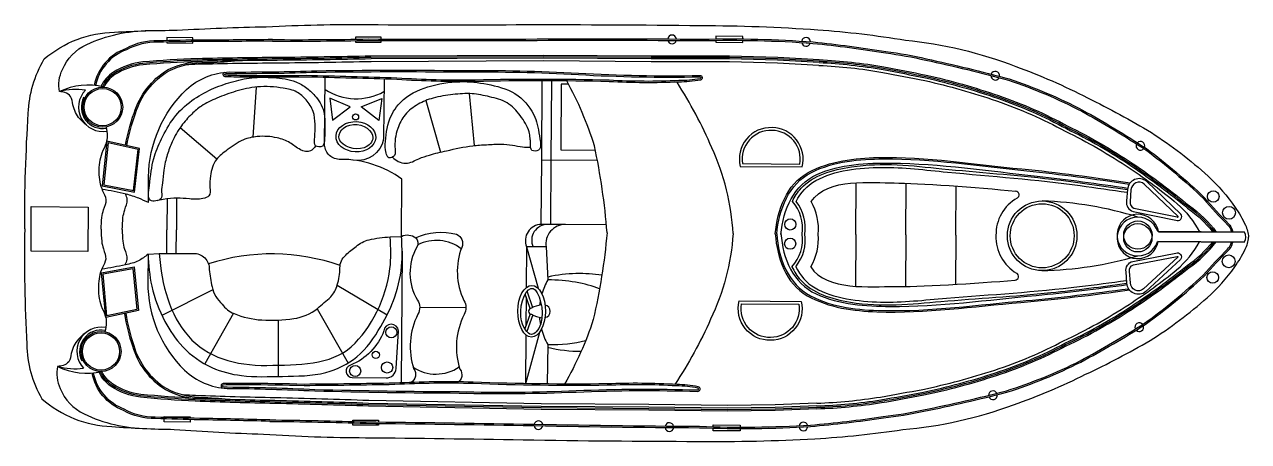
# Model space of a CAD drawing. Header units: metres. Extents: x 305916 to 307553, y 1943168 to 1944979.
# Drawn here: x 306491.4 to 306558.1, y 1944505.4 to 1944528.1 of the extents above; entities that cross this region are included whole.
import ezdxf

# ---------------------------------------------------------------- set-up
doc = ezdxf.new("R2010")
doc.units = ezdxf.units.M

msp = doc.modelspace()

# ---------------------------------------------------------------- linework, layer by layer
at = {"color": 32, "true_color": 0xcd6928}
for p, q in [((306519.575, 1944520.77), (306519.605, 1944525.077)), ((306520.09, 1944520.766), (306520.12, 1944525.075)), ((306504.003, 1944524.733), (306503.827, 1944522.008)), ((306515.623, 1944524.379), (306515.891, 1944521.55)), ((306494.671, 1944524.131), (306494.602, 1944524.165)), ((306513.249, 1944523.997), (306514.047, 1944521.189)), ((306499.871, 1944522.535), (306501.864, 1944520.824)), ((306536.693, 1944516.709), (306536.712, 1944519.528)), ((306539.42, 1944516.691), (306539.44, 1944519.501)), ((306542.147, 1944516.672), (306542.166, 1944519.365)), ((306499.156, 1944518.655), (306499.144, 1944516.969)), ((306499.675, 1944518.69), (306499.663, 1944516.965)), ((306499.136, 1944515.678), (306499.144, 1944516.969)), ((306499.654, 1944515.678), (306499.663, 1944516.965)), ((306536.693, 1944516.709), (306536.673, 1944513.891)), ((306539.42, 1944516.691), (306539.401, 1944513.88)), ((306542.147, 1944516.672), (306542.129, 1944513.979)), ((306511.962, 1944515.811), (306511.912, 1944508.637)), ((306518.74, 1944516.038), (306518.725, 1944513.825)), ((306519.81, 1944516.031), (306518.74, 1944516.038)), ((306518.74, 1944516.038), (306519.375, 1944513.784)), ((306501.649, 1944513.692), (306498.873, 1944512.299)), ((306508.428, 1944513.961), (306511.149, 1944512.339)), ((306519.094, 1944512.725), (306518.779, 1944513.618)), ((306518.95, 1944512.674), (306518.671, 1944513.461)), ((306518.722, 1944513.319), (306518.711, 1944511.752)), ((306502.764, 1944512.421), (306501.21, 1944509.664)), ((306507.332, 1944512.666), (306509.021, 1944509.715)), ((306512.922, 1944512.758), (306515.444, 1944512.74)), ((306518.948, 1944512.394), (306518.647, 1944511.581)), ((306519.092, 1944512.34), (306518.755, 1944511.43)), ((306505.213, 1944512.048), (306505.213, 1944508.986)), ((306519.445, 1944511.376), (306518.689, 1944508.592)), ((306518.707, 1944511.246), (306518.689, 1944508.592)), ((306494.572, 1944509.87), (306494.503, 1944509.836))]:
    msp.add_line(p, q, dxfattribs=at)
for points in [[(306491.395, 1944517.022, -0.01736), (306491.589, 1944523.305, -0.12634), (306492.456, 1944526.262, -0.172899), (306496.286, 1944527.721, -0.013884), (306499.694, 1944527.827, -0.008973), (306504.559, 1944528.021, -0.01509), (306510.127, 1944528.134, 0.002245), (306518.711, 1944528.133, -0.003342), (306528.24, 1944528.085, -0.016984), (306534.615, 1944527.851, -0.024546), (306539.398, 1944527.286, -0.067942), (306545.406, 1944525.856, -0.033948), (306549.319, 1944524.144, -0.022001), (306552.806, 1944522.256, -0.042872), (306555.891, 1944519.883, -0.059514), (306557.367, 1944518.182, -0.046364), (306557.924, 1944517.218, -0.104882), (306558.096, 1944516.562, -0.104882)], [(306493.291, 1944524.486, -0.164393), (306493.449, 1944525.682, -0.188684), (306494.772, 1944527.054, -0.10758), (306498.187, 1944527.808)], [(306504.896, 1944527.318, -0.002942), (306501.079, 1944527.289, 0.002013), (306498.648, 1944527.254, 0.130442), (306496.915, 1944526.834, 0.261246), (306495.171, 1944524.82, 0.209197)], [(306504.897, 1944527.241, -0.002941), (306501.08, 1944527.212, 0.002014), (306498.648, 1944527.177, 0.130992), (306496.946, 1944526.764, 0.261832), (306495.246, 1944524.805, 0.261832)], [(306504.895, 1944527.241, 0.006424), (306510.148, 1944527.275, 0.002217), (306518.715, 1944527.273, -0.003368), (306528.317, 1944527.263, -0.024633), (306534.358, 1944527.114, -0.015038), (306538.321, 1944526.593, -0.025461), (306540.512, 1944526.2, -0.013839), (306545.019, 1944525.103, -0.040238), (306549.012, 1944523.415, -0.016715), (306552.491, 1944521.324, -0.029693), (306555.648, 1944518.661, 0.015234), (306556.966, 1944517.22, -0.134036), (306557.135, 1944516.949, -0.024879), (306557.17, 1944516.837, -0.024879)], [(306504.896, 1944527.318, 0.006425), (306510.147, 1944527.351, 0.002217), (306518.715, 1944527.35, -0.003368), (306528.317, 1944527.339, -0.024633), (306534.364, 1944527.19, -0.015037), (306538.332, 1944526.669, -0.025439), (306540.528, 1944526.275, -0.013843), (306545.041, 1944525.177, -0.040266), (306549.049, 1944523.483, -0.016729), (306552.535, 1944521.387, -0.029739), (306555.704, 1944518.714, 0.01525), (306557.02, 1944517.275, -0.132389), (306557.207, 1944516.973, -0.028442), (306557.249, 1944516.836, -0.028442)], [(306534.699, 1944526.222), (306532.435, 1944526.346), (306529.813, 1944526.418), (306525.542, 1944526.42), (306519.675, 1944526.461), (306510.267, 1944526.418, -0.002601), (306505.158, 1944526.341, 0.004411), (306500.815, 1944526.279, 0.013009), (306497.829, 1944526.099, 0.113396), (306496.23, 1944525.542, 0.146005), (306495.55, 1944524.766, 1.595219)], [(306534.695, 1944526.145), (306532.432, 1944526.269), (306529.812, 1944526.341), (306525.541, 1944526.343), (306519.675, 1944526.384), (306510.268, 1944526.341, -0.002601), (306505.159, 1944526.264, 0.004411), (306500.817, 1944526.203, 0.013003), (306497.836, 1944526.022, 0.113337), (306496.271, 1944525.477, 0.144821), (306495.628, 1944524.748, 0.138987)], [(306534.691, 1944526.069), (306532.429, 1944526.192), (306529.811, 1944526.264), (306525.541, 1944526.267), (306519.675, 1944526.307), (306510.269, 1944526.264, -0.002601), (306505.159, 1944526.188, 0.00441), (306500.819, 1944526.126, 0.012997), (306497.844, 1944525.946, 0.113276), (306496.312, 1944525.412, 0.142458), (306495.704, 1944524.73, 0.142458)], [(306496.888, 1944521.562, -0.043195), (306497.351, 1944523.319, -0.183415), (306499.178, 1944525.664, -0.094511), (306500.792, 1944526.125)], [(306496.963, 1944521.545, -0.043334), (306497.424, 1944523.295, -0.18333), (306499.215, 1944525.597, -0.123985), (306501.314, 1944526.064, 0.015377), (306502.831, 1944526.164)], [(306498.132, 1944518.449), (306498.142, 1944519.841, -0.202722), (306500.213, 1944524.603, -0.178768), (306502.549, 1944525.555, 0.010028), (306507.323, 1944525.624, -0.005356), (306515.201, 1944525.635, -0.016605), (306521.572, 1944525.492, 0.018921), (306528.182, 1944525.366, -0.925873), (306528.219, 1944525.11, -0.041202), (306527.043, 1944525.006, -0.024461), (306523.252, 1944525.026, 0.012888), (306515.95, 1944525.033, -0.019359), (306511.677, 1944525.146, 0.002375), (306506.734, 1944525.279, -0.006386), (306503.587, 1944525.275, -0.013656), (306502.326, 1944525.299, -0.862706), (306502.301, 1944525.539, 0.648089)], [(306534.682, 1944525.916), (306532.422, 1944526.039), (306529.809, 1944526.111), (306525.54, 1944526.113), (306519.675, 1944526.154), (306510.271, 1944526.111, -0.002601), (306505.161, 1944526.034, 0.00441), (306500.823, 1944525.972, 0.002867), (306500.168, 1944525.946, 0.002867)], [(306534.685, 1944525.915, -0.031581), (306538.158, 1944525.534, -0.00492), (306540.458, 1944525.085, -0.028426), (306544.367, 1944523.981, -0.042959), (306548.099, 1944522.337, -0.035411), (306551.637, 1944520.304, -0.028829), (306554.203, 1944518.388, -0.092336), (306555.425, 1944516.849, -0.080328)], [(306534.692, 1944526.069, -0.031588), (306538.185, 1944525.685, -0.004924), (306540.49, 1944525.235, -0.028433), (306544.417, 1944524.127, -0.042917), (306548.17, 1944522.473, -0.035379), (306551.723, 1944520.431, -0.02413), (306554.778, 1944518.147, -0.075408), (306556.146, 1944516.844, -0.075408)], [(306534.695, 1944526.145, -0.031592), (306538.199, 1944525.761, -0.004926), (306540.506, 1944525.31, -0.028436), (306544.441, 1944524.199, -0.042895), (306548.205, 1944522.542, -0.035363), (306551.766, 1944520.495, -0.024111), (306554.824, 1944518.208, -0.077658), (306556.243, 1944516.843, -0.077658)], [(306534.699, 1944526.222, -0.031596), (306538.212, 1944525.836, -0.004928), (306540.522, 1944525.385, -0.02844), (306544.466, 1944524.272, -0.042875), (306548.24, 1944522.61, -0.035347), (306551.809, 1944520.559, -0.024093), (306554.871, 1944518.269, -0.079837), (306556.34, 1944516.843)], [(306502.316, 1944525.463, -0.016488), (306502.55, 1944525.479, 0.010023), (306507.325, 1944525.548, -0.005356), (306515.201, 1944525.558, -0.016607), (306521.568, 1944525.415, 0.018921), (306528.184, 1944525.29, 0.01143), (306528.187, 1944525.29, -0.913283), (306528.203, 1944525.185, -0.041174), (306527.041, 1944525.083, -0.024478), (306523.255, 1944525.103, 0.012889), (306515.948, 1944525.11, -0.019362), (306511.681, 1944525.222, 0.002377), (306506.734, 1944525.356, -0.006391), (306503.587, 1944525.352, -0.013664), (306502.329, 1944525.376, 0.000701), (306502.329, 1944525.376, -0.819976), (306502.316, 1944525.463, -0.819976)], [(306511.932, 1944516.608), (306511.954, 1944519.724, 0.158322), (306508.605, 1944520.801, -0.417676), (306507.74, 1944521.581), (306507.766, 1944525.255)], [(306510.977, 1944525.167), (306510.954, 1944521.9, -0.406088), (306509.319, 1944520.759)], [(306523.134, 1944516.803, 0.033687), (306522.446, 1944521.539, 0.051879), (306520.935, 1944525.069, 1.92312)], [(306530, 1944516.756, 0.096403), (306528.841, 1944521.432, 0.040538), (306526.948, 1944525.002, 1.92312)], [(306530.392, 1944520.414), (306533.769, 1944520.391, 0.483063), (306532.13, 1944522.527, 0.50024), (306530.392, 1944520.414, 0.418424)], [(306551.498, 1944519.152), (306551.449, 1944518.536, 0.382221), (306551.803, 1944517.962), (306554.143, 1944517.486, 0.786544), (306554.412, 1944517.819), (306552.545, 1944519.6, 0.616464), (306551.498, 1944519.152, 3.844907)], [(306491.395, 1944517.022, 0.01736), (306491.502, 1944510.738, 0.12634), (306492.328, 1944507.769, 0.172899), (306496.137, 1944506.257, 0.013884), (306499.544, 1944506.104, 0.008973), (306504.406, 1944505.843, 0.01509), (306509.971, 1944505.653, -0.002245), (306518.555, 1944505.536, 0.003342), (306528.083, 1944505.451, 0.016984), (306534.462, 1944505.597, 0.024546), (306539.251, 1944506.096, 0.067942), (306545.279, 1944507.443, 0.033948), (306549.215, 1944509.102, 0.022001), (306552.728, 1944510.941, 0.042872), (306555.846, 1944513.271, 0.059514), (306557.344, 1944514.951, 0.046364), (306557.915, 1944515.908, 0.104882), (306558.096, 1944516.562, 0.104882)], [(306519.898, 1944517.259), (306519.551, 1944517.261, 0.516839), (306518.74, 1944516.038, 0.282905)], [(306520.861, 1944517.252), (306519.898, 1944517.259, 0.545737), (306519.1, 1944516.036, 0.282905)], [(306523.079, 1944517.237), (306520.861, 1944517.252, 0.462925), (306519.81, 1944516.031), (306519.906, 1944514.24)], [(306498.113, 1944515.636), (306498.725, 1944515.679), (306500.577, 1944515.676, -0.448043), (306501.453, 1944514.803, 0.025561), (306501.603, 1944513.86, 0.15676), (306502.159, 1944512.915, 0.144288), (306502.802, 1944512.405, 0.079427), (306504.316, 1944512.058, 0.054179), (306506.058, 1944512.13, 0.127294), (306507.354, 1944512.683, -0.025195), (306508.078, 1944513.309, 0.112656), (306508.43, 1944513.969, 0.061652), (306508.577, 1944514.891, -0.222278), (306508.891, 1944515.591, -0.049109), (306509.456, 1944516.064, -0.09997), (306510.159, 1944516.425, -0.045992), (306511.319, 1944516.578), (306511.932, 1944516.608)], [(306504.752, 1944506.542, -0.006425), (306510.002, 1944506.435, -0.002217), (306518.569, 1944506.318, 0.003368), (306528.171, 1944506.196, 0.024633), (306534.22, 1944506.262, 0.015037), (306538.194, 1944506.728, 0.025439), (306540.396, 1944507.092, 0.013843), (306544.924, 1944508.127, 0.040266), (306548.954, 1944509.766, 0.016729), (306552.469, 1944511.814, 0.029739), (306555.674, 1944514.443, -0.01525), (306557.01, 1944515.863, 0.132389), (306557.202, 1944516.162, 0.028442), (306557.245, 1944516.299, 0.028442)], [(306504.753, 1944506.618, -0.006424), (306510.004, 1944506.512, -0.002217), (306518.571, 1944506.395, 0.003368), (306528.172, 1944506.273, 0.024633), (306534.214, 1944506.338, 0.015038), (306538.184, 1944506.804, 0.025461), (306540.38, 1944507.167, 0.013839), (306544.902, 1944508.201, 0.040238), (306548.918, 1944509.834, 0.016715), (306552.426, 1944511.877, 0.029693), (306555.619, 1944514.496, -0.015234), (306556.957, 1944515.918, 0.134036), (306557.129, 1944516.187, 0.024879), (306557.166, 1944516.299, 0.024879)], [(306511.932, 1944516.608, -0.291269), (306512.711, 1944516.527, -0.299867), (306512.773, 1944516.028, 0.273478), (306512.802, 1944513.137, -0.28657), (306512.822, 1944512.371, 0.198759), (306512.596, 1944509.39, -0.45148), (306512.454, 1944508.658, -1.463971)], [(306512.699, 1944516.537, -0.164009), (306514.921, 1944516.731, -0.407559), (306515.216, 1944516.011, 0.20466), (306515.324, 1944513.12, -0.28657), (306515.344, 1944512.354, 0.198759), (306515.118, 1944509.373, -0.45148), (306514.976, 1944508.641, -1.463971)], [(306523.134, 1944516.803, -0.033687), (306522.38, 1944512.077, -0.051879), (306520.82, 1944508.568, -1.92312)], [(306530, 1944516.756, -0.096403), (306528.776, 1944512.095, -0.040538), (306526.834, 1944508.552, -1.92312)], [(306534.558, 1944507.532, 0.031581), (306538.036, 1944507.865, 0.00492), (306540.342, 1944508.283, 0.028426), (306544.266, 1944509.332, 0.042959), (306548.02, 1944510.925, 0.035411), (306551.586, 1944512.909, 0.028829), (306554.178, 1944514.789, 0.092336), (306555.421, 1944516.311, 0.080328)], [(306534.563, 1944507.379, 0.031588), (306538.061, 1944507.714, 0.004924), (306540.372, 1944508.133, 0.028433), (306544.313, 1944509.186, 0.042917), (306548.089, 1944510.788, 0.035379), (306551.67, 1944512.78, 0.02413), (306554.756, 1944515.023, 0.075408), (306556.142, 1944516.306, 0.075408)], [(306534.565, 1944507.302, 0.031592), (306538.074, 1944507.638, 0.004926), (306540.387, 1944508.057, 0.028436), (306544.337, 1944509.113, 0.042895), (306548.123, 1944510.719, 0.035363), (306551.712, 1944512.716, 0.024111), (306554.802, 1944514.961, 0.077658), (306556.24, 1944516.306, 0.077658)], [(306534.568, 1944507.225, 0.031596), (306538.086, 1944507.562, 0.004928), (306540.402, 1944507.982, 0.02844), (306544.361, 1944509.04, 0.042875), (306548.157, 1944510.65, 0.035347), (306551.754, 1944512.652, 0.024093), (306554.848, 1944514.899, 0.079837), (306556.336, 1944516.305)], [(306498.113, 1944515.636), (306498.102, 1944514.111, 0.202722), (306500.107, 1944509.32, 0.178768), (306502.43, 1944508.336, -0.010028), (306507.203, 1944508.201, 0.005356), (306515.08, 1944508.082, 0.016605), (306521.452, 1944508.137, -0.018921), (306528.063, 1944508.171, 0.925873), (306528.103, 1944508.427, 0.041202), (306526.929, 1944508.547, 0.024461), (306523.139, 1944508.58, -0.012888), (306515.837, 1944508.673, 0.019359), (306511.563, 1944508.62, -0.002375), (306506.618, 1944508.555, 0.006386), (306503.472, 1944508.602, 0.013656), (306502.21, 1944508.595, 0.862706), (306502.182, 1944508.356, -0.648089)], [(306551.463, 1944514.063), (306551.423, 1944514.679, -0.382221), (306551.784, 1944515.248), (306554.13, 1944515.692, -0.786544), (306554.395, 1944515.355), (306552.503, 1944513.6, -0.616464), (306551.463, 1944514.063, -3.844907)], [(306530.341, 1944513.092), (306533.718, 1944513.069, -0.483063), (306532.051, 1944510.955, -0.50024), (306530.341, 1944513.092, -0.418424)], [(306496.825, 1944512.407, 0.043195), (306497.263, 1944510.644, 0.183415), (306499.058, 1944508.274, 0.094511), (306500.665, 1944507.791)], [(306496.9, 1944512.423, 0.043334), (306497.336, 1944510.667, 0.18333), (306499.096, 1944508.341, 0.123985), (306501.188, 1944507.844, -0.015377), (306502.704, 1944507.724)], [(306493.188, 1944509.533, 0.164393), (306493.329, 1944508.335, 0.188684), (306494.634, 1944506.945, 0.10758), (306498.037, 1944506.144)], [(306504.752, 1944506.542, 0.002942), (306500.936, 1944506.623, -0.002013), (306498.506, 1944506.691, -0.130442), (306496.779, 1944507.136, -0.261246), (306495.063, 1944509.173, -0.209197)], [(306504.754, 1944506.618, 0.002941), (306500.938, 1944506.7, -0.002014), (306498.507, 1944506.768, -0.130992), (306496.811, 1944507.205, -0.261832), (306495.138, 1944509.187, -0.261832)], [(306534.568, 1944507.225), (306532.302, 1944507.133), (306529.68, 1944507.097), (306525.408, 1944507.154), (306519.542, 1944507.194), (306510.135, 1944507.367, 0.002601), (306505.028, 1944507.514, -0.004411), (306500.686, 1944507.636, -0.013009), (306497.703, 1944507.858, -0.113396), (306496.112, 1944508.437, -0.146005), (306495.443, 1944509.223, -1.595219)], [(306534.565, 1944507.302), (306532.3, 1944507.21), (306529.68, 1944507.174), (306525.409, 1944507.23), (306519.543, 1944507.271), (306510.137, 1944507.444, 0.002601), (306505.03, 1944507.591, -0.004411), (306500.689, 1944507.713, -0.013003), (306497.711, 1944507.935, -0.113337), (306496.154, 1944508.501, -0.144821), (306495.521, 1944509.239, -0.138987)], [(306534.561, 1944507.379), (306532.298, 1944507.287), (306529.68, 1944507.251), (306525.41, 1944507.307), (306519.544, 1944507.348), (306510.139, 1944507.521, 0.002601), (306505.031, 1944507.668, -0.00441), (306500.692, 1944507.79, -0.012997), (306497.72, 1944508.011, -0.113276), (306496.195, 1944508.565, -0.142458), (306495.597, 1944509.256, -0.142458)], [(306502.198, 1944508.432, 0.016488), (306502.432, 1944508.413, -0.010023), (306507.206, 1944508.278, 0.005356), (306515.081, 1944508.159, 0.016607), (306521.449, 1944508.213, -0.018921), (306528.066, 1944508.248, -0.01143), (306528.069, 1944508.248, 0.913283), (306528.087, 1944508.352, 0.041174), (306526.926, 1944508.47, 0.024478), (306523.141, 1944508.503, -0.012889), (306515.834, 1944508.596, 0.019362), (306511.566, 1944508.543, -0.002377), (306506.618, 1944508.478, 0.006391), (306503.471, 1944508.525, 0.013664), (306502.213, 1944508.519, -0.000701), (306502.213, 1944508.519, 0.819976), (306502.198, 1944508.432, 0.819976)], [(306534.555, 1944507.532), (306532.294, 1944507.44), (306529.679, 1944507.404), (306525.412, 1944507.461), (306519.546, 1944507.501), (306510.143, 1944507.674, 0.002601), (306505.035, 1944507.821, -0.00441), (306500.699, 1944507.943, -0.002867), (306500.044, 1944507.978, -0.002867)]]:
    msp.add_lwpolyline(points, format="xyb", dxfattribs=at)
for points in [[(306499.139, 1944527.186), (306499.139, 1944527.134), (306500.554, 1944527.124), (306500.554, 1944527.206)], [(306500.555, 1944527.283), (306500.556, 1944527.421), (306499.141, 1944527.431), (306499.14, 1944527.263)], [(306509.421, 1944527.262), (306509.421, 1944527.184), (306510.819, 1944527.175), (306510.82, 1944527.272)], [(306510.82, 1944527.348), (306510.821, 1944527.448), (306509.423, 1944527.457), (306509.422, 1944527.339)], [(306529.064, 1944527.277), (306529.064, 1944527.176), (306530.527, 1944527.166), (306530.527, 1944527.277)], [(306530.528, 1944527.354), (306530.529, 1944527.487), (306529.066, 1944527.497), (306529.065, 1944527.353)], [(306521.031, 1944524.894), (306520.631, 1944524.896), (306520.607, 1944521.312), (306522.497, 1944521.299)], [(306519.551, 1944517.261), (306519.575, 1944520.77), (306522.606, 1944520.749)], [(306520.066, 1944517.257), (306520.09, 1944520.766)], [(306557.867, 1944516.294), (306553.14, 1944516.327)], [(306557.871, 1944516.832), (306553.144, 1944516.865)], [(306553.177, 1944516.327), (306557.867, 1944516.294)], [(306553.181, 1944516.864), (306557.871, 1944516.832)], [(306519.907, 1944510.716), (306519.865, 1944508.575)], [(306500.412, 1944506.636), (306500.411, 1944506.498), (306498.996, 1944506.508), (306498.998, 1944506.676)], [(306498.998, 1944506.753), (306498.998, 1944506.805), (306500.413, 1944506.795), (306500.412, 1944506.713)], [(306510.676, 1944506.429), (306510.675, 1944506.33), (306509.277, 1944506.339), (306509.278, 1944506.458)], [(306509.278, 1944506.535), (306509.279, 1944506.612), (306510.677, 1944506.603), (306510.676, 1944506.506)], [(306528.919, 1944506.249), (306528.92, 1944506.35), (306530.383, 1944506.339), (306530.382, 1944506.228)], [(306530.381, 1944506.151), (306530.38, 1944506.018), (306528.918, 1944506.028), (306528.919, 1944506.172)]]:
    msp.add_lwpolyline(points, dxfattribs=at)
for points in [[(306509.136, 1944523.656), (306508.016, 1944524.135), (306508.162, 1944522.925)], [(306509.73, 1944523.652), (306510.858, 1944524.115), (306510.695, 1944522.908)], [(306495.617, 1944519.36), (306497.384, 1944519.017), (306497.652, 1944521.388), (306495.874, 1944521.793)], [(306495.701, 1944519.422), (306497.317, 1944519.108), (306497.568, 1944521.329), (306495.941, 1944521.699)], [(306491.752, 1944518.228), (306494.853, 1944518.207), (306494.836, 1944515.791), (306491.736, 1944515.812)], [(306495.584, 1944514.627), (306497.355, 1944514.946), (306497.591, 1944512.571), (306495.808, 1944512.19)], [(306495.667, 1944514.564), (306497.287, 1944514.856), (306497.508, 1944512.631), (306495.876, 1944512.283)]]:
    msp.add_lwpolyline(points, close=True, dxfattribs=at)
for points in [[(306530.517, 1944520.567), (306533.645, 1944520.545, 0.460147), (306532.126, 1944522.374, 0.47706)], [(306551.69, 1944519.139), (306551.64, 1944518.51, 0.383069), (306551.85, 1944518.148), (306554.215, 1944517.667, 0.853636), (306554.264, 1944517.695), (306552.417, 1944519.457, 0.613527)], [(306551.655, 1944514.073), (306551.614, 1944514.702, -0.383069), (306551.829, 1944515.061), (306554.2, 1944515.51, -0.853636), (306554.248, 1944515.481), (306552.377, 1944513.745, -0.613527)], [(306530.465, 1944512.938), (306533.592, 1944512.916, -0.460147), (306532.048, 1944511.109, -0.47706)], [(306511.767, 1944511.467, 0.917705), (306510.972, 1944511.463, -0.209704), (306509.145, 1944509.598, 0.850912), (306509.244, 1944508.925), (306511.085, 1944508.912, 0.435659), (306511.631, 1944509.422)]]:
    msp.add_lwpolyline(points, format="xyb", close=True, dxfattribs=at)
for centre, radius in [((306495.645, 1944523.641), 1.09), ((306495.645, 1944523.641), 1.013), ((306509.43, 1944523.106), 0.163), ((306556.175, 1944518.779), 0.313), ((306546.848, 1944516.639), 1.896), ((306546.848, 1944516.639), 1.896), ((306546.848, 1944516.639), 1.743), ((306546.848, 1944516.639), 1.743), ((306557.033, 1944517.891), 0.349), ((306533.122, 1944517.259), 0.305), ((306552.063, 1944516.529), 0.771), ((306552.064, 1944516.678), 0.771), ((306533.114, 1944516.209), 0.305), ((306557.015, 1944515.247), 0.349), ((306556.144, 1944514.371), 0.313), ((306511.374, 1944511.385), 0.304), ((306495.553, 1944510.346), 1.09), ((306495.553, 1944510.346), 1.013), ((306510.533, 1944510.158), 0.197), ((306511.145, 1944509.472), 0.304), ((306509.405, 1944509.279), 0.304)]:
    msp.add_circle(centre, radius, dxfattribs=at)
for centre, radius, start, end in [((306526.675, 1944527.33), 0.237, 4.6342, 174.73332), ((306526.675, 1944527.33), 0.237, 193.3935, 345.97403), ((306533.976, 1944527.197), 0.237, 0.92366, 171.33025), ((306533.976, 1944527.197), 0.237, 189.98914, 342.26477), ((306544.288, 1944525.353), 0.237, 177.95068, 332.58489), ((306544.288, 1944525.353), 0.237, 351.21995, 159.31562), ((306494.83, 1944521.323), 3.517, 75.59977, 115.93538), ((306494.199, 1944521.088), 3.517, 81.72948, 104.96201), ((306495.645, 1944523.641), 1.32, 135.37669, 280.27829), ((306509.459, 1944527.223), 3.124, 237.07266, 298.96014), ((306495.645, 1944523.641), 1.167, 153.32841, 280.27829), ((306552.209, 1944521.535), 0.237, 153.61434, 321.19676), ((306552.209, 1944521.535), 0.237, 339.83453, 134.97658), ((306545.389, 1944518.871), 0.202, 298.79871, 85.26645), ((306531.643, 1944517.069), 2.146, 350.89256, 42.09968), ((306531.643, 1944517.069), 2.3, 350.89256, 38.64231), ((306531.762, 1944517.032), 2.894, 353.87762, 30.47996), ((306546.611, 1944516.71), 2.281, 119.54333, 181.34445), ((306546.159, 1944498.404), 20.143, 72.93148, 88.00229), ((306552.063, 1944516.529), 1.132, 17.27057, 349.72013), ((306552.064, 1944516.678), 1.132, 9.48807, 341.93763), ((306513.831, 1944514.146), 2.243, 52.80412, 117.00828), ((306531.638, 1944516.419), 2.146, 317.10852, 8.31564), ((306531.638, 1944516.419), 2.3, 320.56589, 8.31564), ((306531.758, 1944516.455), 2.894, 328.72824, 5.33058), ((306546.61, 1944516.572), 2.281, 177.86375, 239.66487), ((306557.5, 1944516.566), 0.456, 323.51146, 35.69674), ((306557.5, 1944516.566), 0.456, 323.51146, 35.69674), ((306504.858, 1944504.49), 11.166, 70.50362, 107.9762), ((306546.411, 1944534.882), 20.143, 271.20591, 286.27672), ((306545.359, 1944514.428), 0.202, 273.94175, 60.4095), ((306522.985, 1944512.478), 3.548, 150.22908, 163.58009), ((306522.985, 1944512.478), 3.548, 169.55321, 173.79312), ((306519.021, 1944512.533), 0.166, 89.6041, 269.6041), ((306519.677, 1944513.42), 1.241, 238.00872, 265.6488), ((306519.665, 1944511.638), 1.241, 95.20662, 121.19949), ((306519.685, 1944512.528), 0.347, 280.4064, 78.75197), ((306519.665, 1944511.638), 1.241, 85.71954, 85.98885), ((306495.553, 1944510.346), 1.32, 78.92991, 223.83151), ((306522.985, 1944512.478), 3.548, 184.50659, 190.84591), ((306519.677, 1944513.42), 1.241, 273.21935, 273.48866), ((306552.141, 1944511.67), 0.237, 38.01144, 205.59386), ((306552.141, 1944511.67), 0.237, 224.23162, 19.37368), ((306495.553, 1944510.346), 1.167, 78.92991, 205.8798), ((306522.985, 1944512.478), 3.548, 195.0383, 209.79411), ((306494.77, 1944512.675), 3.517, 243.27282, 283.60843), ((306494.143, 1944512.918), 3.517, 254.24619, 277.47872), ((306513.811, 1944511.356), 2.243, 236.22855, 304.37604), ((306544.168, 1944507.962), 0.237, 26.62331, 181.25752), ((306544.168, 1944507.962), 0.237, 199.89258, 7.98825), ((306519.393, 1944506.331), 0.237, 185.69944, 352.2019), ((306519.393, 1944506.331), 0.237, 10.82611, 167.07523), ((306526.529, 1944506.228), 0.237, 13.23418, 165.81471), ((306533.831, 1944506.26), 0.237, 16.94343, 169.21906), ((306526.529, 1944506.228), 0.237, 184.47488, 354.574), ((306533.831, 1944506.26), 0.237, 187.87795, 358.28454)]:
    msp.add_arc(centre, radius, start, end, dxfattribs=at)
for centre, major_axis, ratio in [((306509.445, 1944522.03), (1.084, -0.056), 0.758117), ((306519.021, 1944512.533), (-0.01, -1.41), 0.533092)]:
    msp.add_ellipse(centre, major_axis=major_axis, ratio=ratio, dxfattribs=at)
for start_param, end_param in [(0.830012, 1.576846), (4.712389, 5.232342)]:
    msp.add_ellipse((306519.919, 1944512.478), major_axis=(4.143, -0.029), ratio=0.425319, start_param=start_param, end_param=end_param, dxfattribs=at)
for points in [[(306507.246, 1944521.537), (306506.964, 1944521.26), (306506.424, 1944521.323), (306505.847, 1944521.707), (306505.149, 1944521.971), (306504.07, 1944522.039), (306503.309, 1944521.864), (306502.426, 1944521.311), (306501.842, 1944520.796), (306501.516, 1944519.899), (306501.492, 1944519.26), (306501.429, 1944518.821), (306501.108, 1944518.664), (306500.368, 1944518.649), (306498.948, 1944518.619), (306498.238, 1944518.572), (306498.187, 1944519.361), (306498.424, 1944520.839), (306498.851, 1944521.915), (306499.519, 1944523.049), (306500.51, 1944523.999), (306501.569, 1944524.613), (306502.651, 1944525.005), (306503.772, 1944525.237), (306504.972, 1944525.248), (306506.17, 1944525.02), (306506.768, 1944524.677), (306507.27, 1944524.191), (306507.719, 1944523.285), (306507.748, 1944522.68), (306507.741, 1944521.932), (306507.619, 1944521.519), (306507.246, 1944521.537), (306507.191, 1944521.896), (306507.221, 1944522.708), (306507.114, 1944523.404), (306506.727, 1944524.036), (306506.226, 1944524.461), (306505.485, 1944524.675), (306504.075, 1944524.74), (306502.908, 1944524.504), (306501.866, 1944524.131), (306501.023, 1944523.698), (306500.497, 1944523.266), (306499.936, 1944522.627), (306499.43, 1944521.751), (306499.165, 1944521.054), (306498.979, 1944520.216), (306498.895, 1944519.518), (306498.855, 1944519.022), (306498.804, 1944518.648), (306498.596, 1944518.544)], [(306518.943, 1944521.96), (306518.963, 1944521.663), (306519.041, 1944521.289), (306519.393, 1944521.309), (306519.473, 1944521.919), (306519.193, 1944523.105), (306518.282, 1944524.264), (306516.79, 1944524.851), (306515.328, 1944525.029), (306513.58, 1944524.801), (306512.042, 1944524.055), (306511.369, 1944523.177), (306511.053, 1944521.774), (306511.085, 1944521.144), (306511.245, 1944520.89), (306511.547, 1944521.017), (306511.581, 1944521.349), (306511.725, 1944522.472), (306512.127, 1944523.226), (306512.834, 1944523.797), (306513.648, 1944524.134), (306514.731, 1944524.325), (306515.777, 1944524.371), (306516.731, 1944524.203), (306517.684, 1944523.872), (306518.401, 1944523.182), (306518.881, 1944522.296), (306518.943, 1944521.96)], [(306494.76, 1944522.661), (306494.4, 1944522.998), (306494.025, 1944523.769), (306493.893, 1944524.222), (306493.586, 1944524.441), (306493.291, 1944524.486)], [(306495.56, 1944516.994), (306495.599, 1944517.638), (306495.695, 1944518.06), (306495.831, 1944518.613), (306495.657, 1944519.076), (306495.452, 1944520.084), (306495.619, 1944521.159), (306495.852, 1944521.705), (306495.907, 1944522.058), (306495.837, 1944522.568)], [(306511.437, 1944520.921), (306511.751, 1944520.683), (306512.162, 1944520.586), (306512.876, 1944520.834), (306513.447, 1944521.035), (306514.382, 1944521.266), (306515.809, 1944521.541), (306516.569, 1944521.599), (306517.36, 1944521.625), (306517.977, 1944521.573), (306518.531, 1944521.474), (306518.967, 1944521.466)], [(306498.132, 1944518.449), (306497.617, 1944518.679), (306496.922, 1944518.908), (306495.62, 1944519.164)], [(306495.56, 1944516.994), (306495.59, 1944516.349), (306495.68, 1944515.925), (306495.809, 1944515.37), (306495.628, 1944514.91), (306495.409, 1944513.905), (306495.561, 1944512.827), (306495.787, 1944512.279), (306495.837, 1944511.925), (306495.76, 1944511.416)], [(306498.113, 1944515.636), (306498.317, 1944513.896), (306499.034, 1944511.982), (306500.008, 1944510.6), (306501.601, 1944509.467), (306503.2, 1944509.035), (306505.447, 1944508.991), (306507.808, 1944509.199), (306509.499, 1944510.058), (306510.803, 1944511.705), (306511.572, 1944513.327), (306511.951, 1944515.205), (306511.932, 1944516.608)], [(306498.113, 1944515.636), (306497.594, 1944515.28), (306496.895, 1944515.06), (306495.59, 1944514.822)], [(306494.682, 1944511.338), (306494.317, 1944511.006), (306493.932, 1944510.24), (306493.793, 1944509.789), (306493.484, 1944509.574), (306493.188, 1944509.533)]]:
    msp.add_spline(points, degree=3, dxfattribs=at)
for points, knots in [([(306510.375, 1944521.982), (306510.394, 1944522.342), (306509.869, 1944522.74), (306508.756, 1944522.652), (306508.404, 1944522.223), (306508.7, 1944521.503), (306509.401, 1944521.25), (306510.186, 1944521.542), (306510.364, 1944521.764), (306510.375, 1944521.982)], [0, 0, 0, 0, 1.743273, 1.743273, 3.486547, 3.486547, 5.22982, 5.22982, 6.283185, 6.283185, 6.283185, 6.283185]), ([(306532.303, 1944516.74), (306532.423, 1944518.051), (306532.904, 1944519.429), (306535.274, 1944520.723), (306536.667, 1944520.873), (306540.605, 1944520.956), (306543.119, 1944520.531), (306547.685, 1944520.094), (306549.629, 1944519.823), (306551.645, 1944519.521)], [0, 0, 0, 0, 0.0462196, 0.0462196, 0.0924392, 0.0924392, 0.1947325, 0.1947325, 0.2709084, 0.2709084, 0.2709084, 0.2709084]), ([(306532.38, 1944516.733), (306532.503, 1944518.083), (306533.037, 1944519.461), (306535.5, 1944520.707), (306536.926, 1944520.816), (306540.882, 1944520.85), (306543.405, 1944520.437), (306547.857, 1944519.992), (306549.689, 1944519.736), (306551.595, 1944519.451)], [0, 0, 0, 0, 0.0480884, 0.0480884, 0.0961768, 0.0961768, 0.1985377, 0.1985377, 0.2704106, 0.2704106, 0.2704106, 0.2704106]), ([(306532.609, 1944516.712), (306532.734, 1944518.091), (306533.308, 1944519.403), (306535.844, 1944520.548), (306537.303, 1944520.607), (306541.323, 1944520.574), (306543.913, 1944520.174), (306548.222, 1944519.708), (306549.871, 1944519.477), (306551.51, 1944519.234)], [0, 0, 0, 0, 0.0508337, 0.0508337, 0.1016674, 0.1016674, 0.2060328, 0.2060328, 0.2709084, 0.2709084, 0.2709084, 0.2709084]), ([(306533.235, 1944518.508), (306533.363, 1944518.773), (306534.027, 1944519.821), (306537.19, 1944520.773), (306541.71, 1944520.209), (306546.77, 1944519.858), (306550.125, 1944519.361), (306551.499, 1944519.158)], [0.0234044, 0.0234044, 0.0234044, 0.0234044, 0.0350942, 0.0739111, 0.138251, 0.2165713, 0.2709084, 0.2709084, 0.2709084, 0.2709084]), ([(306533.439, 1944518.505), (306533.691, 1944518.983), (306534.027, 1944519.379), (306535.524, 1944520.205), (306536.888, 1944520.356), (306539.299, 1944520.373), (306540.48, 1944520.223), (306544.088, 1944519.876), (306546.524, 1944519.699), (306549.777, 1944519.258), (306550.626, 1944519.132), (306551.476, 1944519.006)], [0.0248254, 0.0248254, 0.0248254, 0.0248254, 0.0474598, 0.0474598, 0.0949196, 0.0949196, 0.1423794, 0.1423794, 0.237299, 0.237299, 0.2709084, 0.2709084, 0.2709084, 0.2709084]), ([(306534.256, 1944518.5), (306535.144, 1944519.831), (306537.602, 1944519.51), (306540.063, 1944519.518), (306543.287, 1944519.274), (306545.411, 1944519.072)], [0.0313661, 0.0313661, 0.0313661, 0.0313661, 0.1084744, 0.1084744, 0.1920729, 0.1920729, 0.1920729, 0.1920729]), ([(306496.711, 1944516.986), (306496.716, 1944517.202), (306496.724, 1944517.564), (306496.839, 1944518.095), (306497.05, 1944518.535), (306496.929, 1944518.814), (306496.88, 1944518.918)], [0, 0, 0, 0, 0.00840925, 0.01405459, 0.02148076, 0.02583256, 0.02583256, 0.02583256, 0.02583256]), ([(306496.711, 1944516.986), (306496.713, 1944516.769), (306496.716, 1944516.408), (306496.824, 1944515.875), (306497.029, 1944515.432), (306496.904, 1944515.154), (306496.853, 1944515.051)], [0, 0, 0, 0, 0.00840925, 0.01405459, 0.02148076, 0.02583256, 0.02583256, 0.02583256, 0.02583256]), ([(306498.725, 1944515.679), (306498.849, 1944513.926), (306499.299, 1944512.351), (306501.329, 1944510.004), (306502.883, 1944509.568), (306506.299, 1944509.608), (306508.087, 1944509.614), (306510.301, 1944511.596), (306511.109, 1944513.271), (306511.37, 1944515.408), (306511.349, 1944515.969), (306511.319, 1944516.578)], [0, 0, 0, 0, 0.0684102, 0.0684102, 0.1368204, 0.1368204, 0.2052306, 0.2052306, 0.2736407, 0.2736407, 0.2974604, 0.2974604, 0.2974604, 0.2974604]), ([(306532.303, 1944516.74), (306532.404, 1944515.427), (306532.867, 1944514.043), (306535.218, 1944512.716), (306536.61, 1944512.547), (306540.546, 1944512.409), (306543.065, 1944512.799), (306547.637, 1944513.174), (306549.584, 1944513.418), (306551.605, 1944513.691)], [0, 0, 0, 0, 0.0462196, 0.0462196, 0.0924392, 0.0924392, 0.1947325, 0.1947325, 0.2709084, 0.2709084, 0.2709084, 0.2709084]), ([(306532.38, 1944516.746), (306532.484, 1944515.394), (306532.999, 1944514.009), (306535.445, 1944512.729), (306536.869, 1944512.6), (306540.824, 1944512.512), (306543.353, 1944512.889), (306547.81, 1944513.273), (306549.646, 1944513.504), (306551.555, 1944513.762)], [0, 0, 0, 0, 0.0480884, 0.0480884, 0.0961768, 0.0961768, 0.1985377, 0.1985377, 0.2704106, 0.2704106, 0.2704106, 0.2704106]), ([(306532.609, 1944516.763), (306532.716, 1944515.383), (306533.271, 1944514.063), (306535.791, 1944512.883), (306537.249, 1944512.804), (306541.269, 1944512.781), (306543.864, 1944513.146), (306548.179, 1944513.551), (306549.832, 1944513.761), (306551.474, 1944513.981)], [0, 0, 0, 0, 0.0508337, 0.0508337, 0.1016674, 0.1016674, 0.2060328, 0.2060328, 0.2709084, 0.2709084, 0.2709084, 0.2709084]), ([(306533.211, 1944514.959), (306533.335, 1944514.692), (306533.984, 1944513.635), (306537.134, 1944512.639), (306541.661, 1944513.141), (306546.726, 1944513.422), (306550.087, 1944513.872), (306551.464, 1944514.057)], [0.0234044, 0.0234044, 0.0234044, 0.0234044, 0.0350942, 0.0739111, 0.138251, 0.2165713, 0.2709084, 0.2709084, 0.2709084, 0.2709084]), ([(306533.415, 1944514.959), (306533.66, 1944514.477), (306533.99, 1944514.077), (306535.476, 1944513.23), (306536.837, 1944513.061), (306539.248, 1944513.01), (306540.432, 1944513.144), (306544.043, 1944513.441), (306546.482, 1944513.584), (306549.741, 1944513.981), (306550.592, 1944514.095), (306551.443, 1944514.209)], [0.0248254, 0.0248254, 0.0248254, 0.0248254, 0.0474598, 0.0474598, 0.0949196, 0.0949196, 0.1423794, 0.1423794, 0.237299, 0.237299, 0.2709084, 0.2709084, 0.2709084, 0.2709084]), ([(306534.231, 1944514.952), (306535.101, 1944513.61), (306537.564, 1944513.897), (306540.024, 1944513.855), (306543.251, 1944514.054), (306545.378, 1944514.227)], [0.0313661, 0.0313661, 0.0313661, 0.0313661, 0.1084744, 0.1084744, 0.1920729, 0.1920729, 0.1920729, 0.1920729]), ([(306519.012, 1944511.277), (306519.172, 1944511.275), (306519.39, 1944511.47), (306519.753, 1944512.579), (306519.413, 1944513.689), (306518.786, 1944513.871), (306518.337, 1944513.061), (306518.512, 1944511.651), (306518.807, 1944511.278), (306519.012, 1944511.277)], [0, 0, 0, 0, 1.031451, 1.031451, 2.992455, 2.992455, 4.95346, 4.95346, 6.283185, 6.283185, 6.283185, 6.283185])]:
    msp.add_open_spline(points, degree=3, knots=knots, dxfattribs=at)
for points in [[(306522.847, 1944514.491), (306521.965, 1944514.627), (306520.956, 1944514.634), (306519.907, 1944514.394)], [(306521.717, 1944510.339), (306521.131, 1944510.338), (306520.512, 1944510.402), (306519.88, 1944510.556)]]:
    msp.add_open_spline(points, degree=3, dxfattribs=at)

doc.saveas('drawing.dxf')
